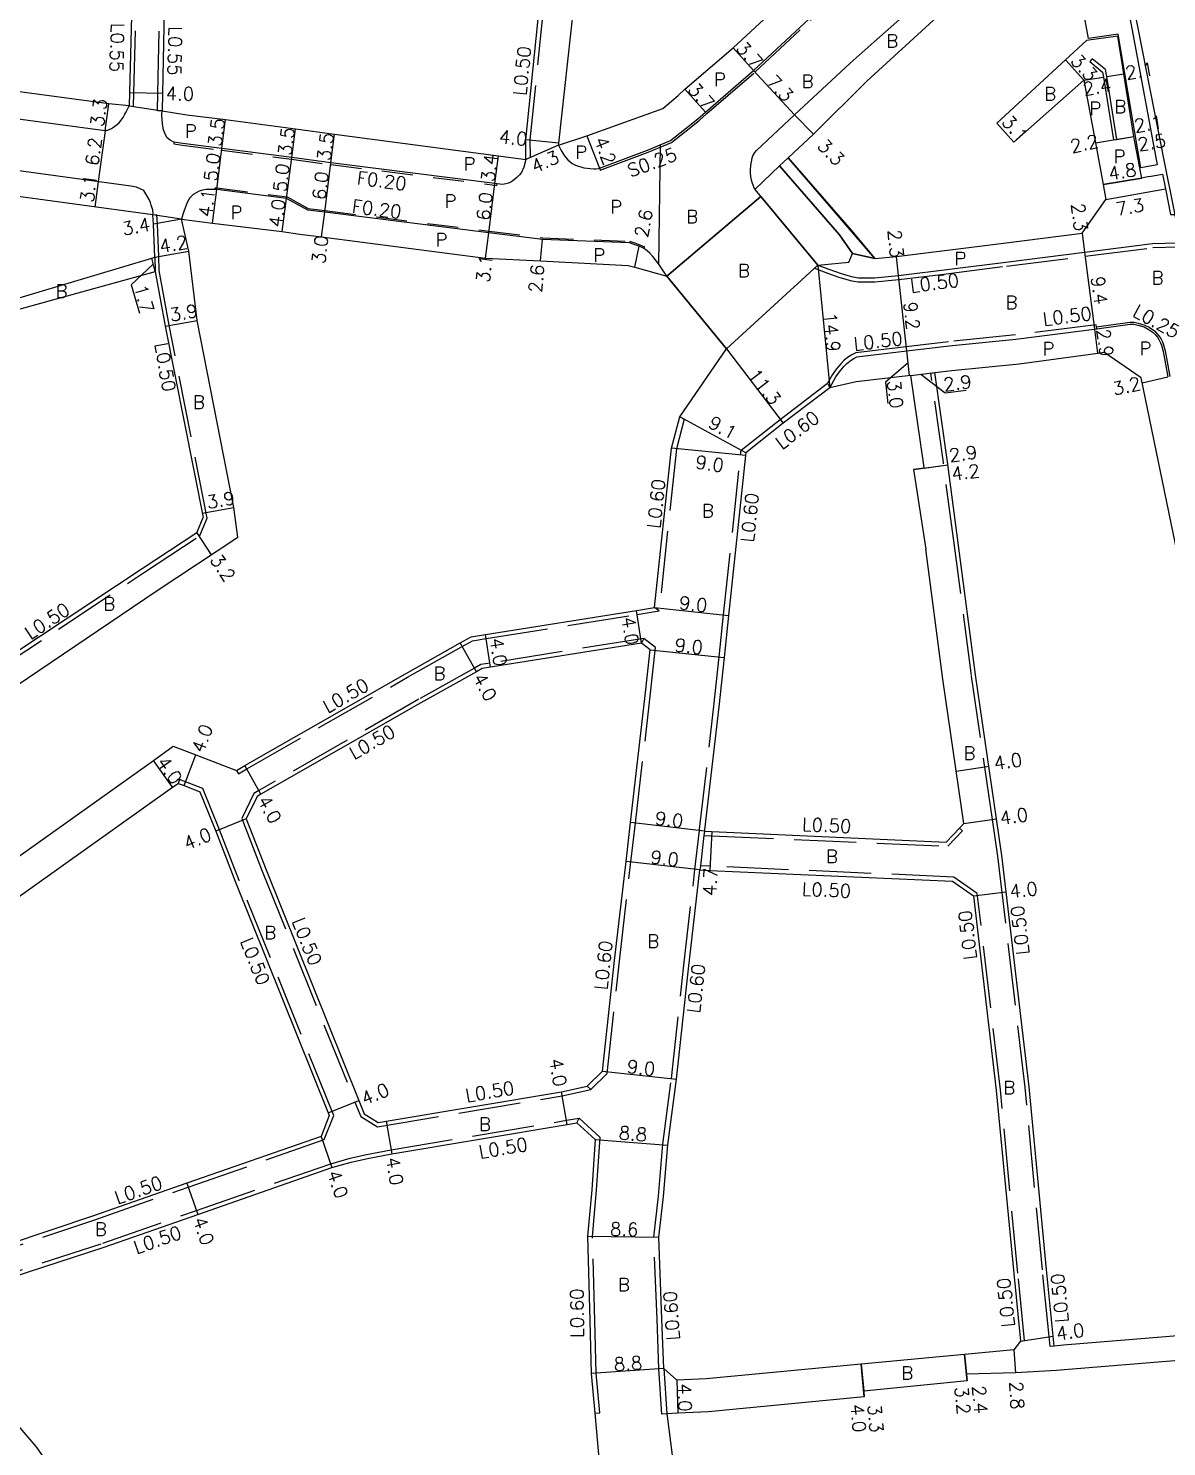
# Model space of a CAD drawing. Header units: metres. Extents: x -1600 to -800, y -109200 to -108599.
# Drawn here: x -1260 to -1122.3, y -109041.4 to -108869.9 of the extents above; entities that cross this region are included whole.
import ezdxf

# ---------------------------------------------------------------- set-up
doc = ezdxf.new("R2010")
doc.units = ezdxf.units.M
doc.header["$LTSCALE"] = 2.5
doc.linetypes.add('22320', pattern=[2.5, 1.5, -1])
doc.linetypes.add('22330', pattern=[4, 3, -1])
for name, color, linetype in [('2101000', 7, 'Continuous'), ('2101001', 1, 'Continuous'), ('2102000', 4, 'Continuous'), ('2211000', 50, 'Continuous'), ('2213000', 3, 'Continuous'), ('2226000', 40, 'Continuous'), ('2227000', 1, 'Continuous'), ('2232000', 120, '22320'), ('2233000', 120, '22330'), ('2233300', 150, '22330'), ('9201100', 215, 'Continuous'), ('9201500', 222, 'Continuous'), ('9201600', 215, 'Continuous'), ('9202100', 82, 'Continuous'), ('9202200', 82, 'Continuous'), ('9203500', 155, 'Continuous')]:
    doc.layers.add(name, color=color, linetype=linetype)
doc.layers.add('9302100', color=1, linetype='Continuous', lineweight=30)
doc.styles.add('Dm_Anotation', font='txt.shx', dxfattribs={"bigfont": 'pscdm.shx'})

msp = doc.modelspace()

# ---------------------------------------------------------------- linework, layer by layer
at = {"layer": '2101000'}
for points in [[(-1250.21, -108846.32), (-1248.5, -108852.05), (-1247.31, -108856.58), (-1247.24, -108857.68), (-1247.76, -108877.71), (-1247.8, -108879.3)], [(-1195.86, -108884.05), (-1195.83, -108883.81), (-1192.91, -108857.34), (-1192.86, -108854.08), (-1192.8, -108850.1), (-1192.85, -108846.33)], [(-1195.86, -108884.05), (-1192.41, -108882.94), (-1183.25, -108879.62), (-1181.4, -108878.05), (-1180.56, -108877.3), (-1174.74, -108872.31), (-1167.25, -108865.36), (-1155.52, -108854.96), (-1153.62, -108852.82), (-1150.01, -108846.33)], [(-1140.6, -108856.63), (-1143.39, -108862.28), (-1146.25, -108865.05), (-1158.54, -108876.35), (-1165.03, -108882.73), (-1168.07, -108885.6)], [(-1099.11, -109004.78), (-1099.01, -109004.77), (-1101.01, -108994.54), (-1102.23, -108988.38), (-1103.89, -108980.16), (-1105.15, -108973.69), (-1107, -108964.38), (-1108.82, -108955.24), (-1109.63, -108951.16), (-1111.58, -108941.26), (-1113.46, -108931.87), (-1115.77, -108920.23), (-1117.56, -108911.08), (-1119.21, -108902.92), (-1120.7, -108895.38), (-1121.49, -108891.3), (-1122.47, -108886.48), (-1124.31, -108877.09), (-1125.62, -108870.53), (-1127.67, -108860.18)], [(-1247.8, -108879.3), (-1250.25, -108879.06), (-1262.26, -108877.44), (-1286.46, -108874.21), (-1293.41, -108873.1), (-1305.85, -108871.46), (-1307.92, -108870.3)], [(-1128.21, -108870.87), (-1131.98, -108871.43), (-1134.52, -108873.76), (-1142.85, -108881.4)], [(-1125.29, -108888.04), (-1125.42, -108887.46), (-1126.27, -108883.04), (-1128.21, -108870.87)], [(-1140.77, -108883.7), (-1132.31, -108876.21)], [(-1132.31, -108876.21), (-1130.91, -108883.78)], [(-1130.91, -108883.78), (-1129.98, -108888.84), (-1129.64, -108890.62)], [(-1244.93, -108892.5), (-1263.92, -108889.93), (-1288.41, -108886.69), (-1292.19, -108886.17), (-1295.08, -108885.79), (-1307.17, -108886.22), (-1309.48, -108885.91)], [(-1169.11, -108886.58), (-1172.11, -108889.41)], [(-1124.42, -108887.87), (-1125.29, -108888.04)], [(-1124.42, -108887.87), (-1122.81, -108887.56), (-1122.43, -108889.34), (-1121.83, -108892.46), (-1121.13, -108892.45)], [(-1132.5, -108894.72), (-1129.64, -108890.62)], [(-1244.84, -108893.63), (-1244.93, -108892.5)], [(-1234.65, -108931.48), (-1235.12, -108927.88), (-1239.58, -108905.26), (-1240.57, -108896.87), (-1241.47, -108893.01), (-1237.7, -108893.49), (-1229.27, -108894.49), (-1227.13, -108894.81), (-1224.51, -108895.14), (-1204.67, -108897.74), (-1198.02, -108898.06), (-1187.44, -108898.62), (-1186.63, -108898.83), (-1182.76, -108899.89)], [(-1244.7, -108897.62), (-1244.84, -108893.63)], [(-1157.58, -108897.76), (-1154.98, -108897.52), (-1142.01, -108895.91), (-1132.5, -108894.72)], [(-1287.03, -108909.4), (-1280.55, -108908.05), (-1276.03, -108906.76), (-1266.13, -108904.02), (-1245.06, -108897.73), (-1244.7, -108897.62)], [(-1164.47, -108898.57), (-1160.75, -108898.22), (-1160.3, -108897.15)], [(-1266.59, -108947.06), (-1267.53, -108945.69), (-1272.68, -108938.57), (-1274.84, -108935.23), (-1274.93, -108933.98), (-1275.42, -108923.75), (-1276.01, -108910.53), (-1276.05, -108908.84), (-1275.48, -108908.68), (-1265.72, -108905.41), (-1265.79, -108905.17), (-1244.78, -108899.38), (-1244.65, -108899.34), (-1243.42, -108905.94), (-1238.85, -108929.09)], [(-1303.66, -109002.23), (-1301.41, -109000.39), (-1287.58, -108989.1), (-1285.1, -108987.1), (-1279.33, -108982.96), (-1244.85, -108958.45), (-1242.47, -108956.72), (-1239.72, -108957.78), (-1234.81, -108959.66), (-1233.81, -108959.06), (-1214.38, -108947.97), (-1207.74, -108944.26), (-1206.41, -108943.51), (-1204.69, -108943.23), (-1186.43, -108940.32), (-1184.23, -108939.97), (-1182.19, -108920.7), (-1181.19, -108916.91), (-1175.53, -108908.7)], [(-1135.89, -109029.28), (-1136.02, -109028.06), (-1136.82, -109019.99), (-1138.92, -108997.94), (-1141.7, -108974.36), (-1142.22, -108969.96), (-1142.87, -108965.52), (-1145.4, -108948.13), (-1147.47, -108932.47), (-1148.8, -108922.36), (-1150.34, -108911.57), (-1148.29, -108911.33), (-1140.15, -108910.5), (-1130.31, -108909.16), (-1129.9, -108909.09)], [(-1153.22, -108911.91), (-1159.87, -108912.69)], [(-1151.63, -108923.11), (-1151.67, -108922.76), (-1153.22, -108911.91)], [(-1106.27, -109006.01), (-1109.08, -108993.13), (-1110.42, -108986.77), (-1115.41, -108960.64), (-1116.59, -108954.77), (-1125.37, -108912.21)], [(-1159.87, -108912.69), (-1163.05, -108913.4), (-1168.69, -108917.69), (-1173.2, -108921.26), (-1173.23, -108921.6), (-1175.28, -108940.92), (-1175.82, -108946.02), (-1176.45, -108951.97), (-1178.19, -108966.85), (-1178.21, -108967.02)], [(-1151.63, -108923.11), (-1152.92, -108923.28)], [(-1239.62, -108930.93), (-1246.23, -108935.3), (-1264.75, -108947.55), (-1266.59, -108947.06)], [(-1316.78, -108988.18), (-1315.45, -108985.94), (-1313.79, -108984.8), (-1301.34, -108976.31), (-1278.59, -108961.23), (-1268.1, -108954.08), (-1262.84, -108950.36), (-1244.52, -108938.01), (-1234.65, -108931.48)], [(-1149.37, -108948.64), (-1151.44, -108932.92)], [(-1178.21, -108967.02), (-1177.32, -108967.06), (-1148.97, -108968.33), (-1147.35, -108966.64), (-1146.82, -108966.09), (-1149.37, -108948.64)], [(-1276.82, -108986.09), (-1242.54, -108961.71), (-1241.87, -108961.24), (-1241.15, -108961.51), (-1239.25, -108962.24), (-1237.32, -108967.02), (-1234.94, -108973.17), (-1223.71, -109001.07), (-1223.58, -109001.41), (-1224.57, -109003.92), (-1240.8, -109009.57), (-1252.11, -109013.51), (-1267.87, -109018.81)], [(-1250.66, -109056.08), (-1251.02, -109055.4), (-1251.92, -109053.4), (-1251.68, -109051.66), (-1259.05, -109041.43), (-1262.63, -109037.2), (-1265.31, -109034.48), (-1272.64, -109026.6), (-1271.91, -109024.1), (-1270.1, -109023.54), (-1267.68, -109022.79), (-1250.82, -109017.3), (-1239.49, -109013.35), (-1223.26, -109007.69), (-1220.94, -109007.04), (-1218.97, -109006.6), (-1216.02, -109006.03), (-1194.81, -109002.47), (-1193.65, -109002.27)], [(-1191.43, -109004.29), (-1191.84, -109010.39), (-1192.33, -109015.99), (-1192.08, -109026.23), (-1191.89, -109032.58), (-1191.47, -109037.39), (-1191.31, -109039.21), (-1190.61, -109046.93), (-1188.95, -109057.66), (-1187.69, -109065.76), (-1185.55, -109079.58)], [(-1135.6, -109032.21), (-1140.58, -109032.52), (-1146.52, -109032.67), (-1146.44, -109033.47), (-1158.94, -109034.72), (-1158.88, -109035.42), (-1177.7, -109037.21), (-1181.42, -109037.39), (-1182.74, -109037.48), (-1182.72, -109037.76), (-1181.66, -109045.92), (-1180.04, -109056.38), (-1178.9, -109064.37), (-1176.86, -109078.21)]]:
    msp.add_lwpolyline(points, dxfattribs=at)
for points in [[(-1199.8, -108885.79), (-1199.81, -108883.41), (-1197.09, -108856.89), (-1198.49, -108855.46), (-1198.82, -108855.47), (-1231.34, -108856.21), (-1241.94, -108856.33), (-1243.34, -108857.77), (-1243.42, -108861.67), (-1243.76, -108877.8), (-1243.81, -108879.93), (-1240.8, -108880.41), (-1236.13, -108880.98), (-1227.68, -108882.1), (-1222.95, -108882.74), (-1203.13, -108885.34)], [(-1192.4, -108997.84), (-1190.54, -108996.02), (-1189.08, -108982.66), (-1187.69, -108970.66), (-1187.15, -108965.98), (-1185.4, -108950.99), (-1184.77, -108945.07), (-1185.8, -108944.27), (-1204.06, -108947.18), (-1205.07, -108947.34), (-1205.79, -108947.74), (-1212.49, -108951.5), (-1231.84, -108962.55), (-1232.32, -108962.82), (-1233.62, -108965.52), (-1231.23, -108971.67), (-1220, -108999.58), (-1219.36, -109001.19), (-1217.66, -109002.25), (-1216.68, -109002.08), (-1195.49, -108998.53)], [(-1178.75, -108971.7), (-1177.53, -108971.75), (-1148.21, -108973.05), (-1145.67, -108974.83), (-1142.9, -108998.35), (-1140.79, -109020.49), (-1139.97, -109028.68), (-1140.76, -109029.73), (-1146.74, -109030.28), (-1159.26, -109031.44), (-1177.98, -109033.22), (-1181.56, -109033.39), (-1183.11, -109031.98), (-1183.34, -109025.99), (-1183.73, -109016.1), (-1183.14, -109011.2), (-1182.65, -109004.93), (-1181.59, -108997), (-1180.14, -108983.66)]]:
    msp.add_lwpolyline(points, close=True, dxfattribs=at)
at = {"layer": '2101000', "flags": 128}
for points in [[(-1125.37, -108912.21), (-1129.9, -108909.09)], [(-1152.92, -108923.28), (-1151.44, -108932.92)], [(-1239.62, -108930.93), (-1238.85, -108929.09)], [(-1193.65, -109002.27), (-1191.43, -109004.29)]]:
    msp.add_lwpolyline(points, dxfattribs=at)
at = {"layer": '2101001'}
msp.add_lwpolyline([(-1140.77, -108883.7), (-1142.85, -108881.4)], dxfattribs=at)
at = {"layer": '2102000'}
for points in [[(-1160.3, -108897.15), (-1161.86, -108894.92), (-1169.11, -108886.58)], [(-1168.07, -108885.6), (-1160.46, -108894.36), (-1157.58, -108897.76)], [(-1172.11, -108889.41), (-1164.47, -108898.57)], [(-1175.53, -108908.7), (-1182.76, -108899.89)], [(-1103.56, -109025.95), (-1114.06, -109027.46), (-1134.78, -109029.17), (-1135.89, -109029.28)], [(-1102.99, -109029.46), (-1113.46, -109030.41), (-1134.18, -109032.12), (-1135.6, -109032.21)]]:
    msp.add_lwpolyline(points, dxfattribs=at)
at = {"layer": '2211000'}
msp.add_lwpolyline([(-1128.16, -108870.65), (-1131.74, -108871.18), (-1132.26, -108868.35), (-1130.57, -108868.07), (-1131.76, -108861.87), (-1133.44, -108853.58), (-1133.74, -108852.09), (-1138.08, -108856.65), (-1139.15, -108857.1), (-1139.97, -108856.97), (-1141.01, -108856.41), (-1141.41, -108855.64), (-1141.15, -108854.47), (-1136.69, -108849.58), (-1135.13, -108847.85), (-1130.85, -108847.13), (-1130.52, -108848.69), (-1126.45, -108870.18), (-1123.43, -108886.44), (-1125.43, -108886.8)], close=True, dxfattribs=at)
at = {"layer": '2213000'}
for points in [[(-1156.31, -108870.36), (-1148.09, -108863.07), (-1145.67, -108860.5), (-1140.73, -108851.24), (-1140.61, -108851), (-1138.4, -108846.33)], [(-1157.69, -108871.58), (-1156.31, -108870.36)], [(-1250.5, -108882.29), (-1250.69, -108882.33), (-1262.69, -108880.71), (-1286.91, -108877.68), (-1305.72, -108875.21)], [(-1172.11, -108889.41), (-1172.38, -108888.7), (-1172.5, -108888.32), (-1172.58, -108887.86), (-1172.62, -108887.42), (-1172.64, -108886.96), (-1172.61, -108886.6), (-1172.56, -108886.23), (-1172.49, -108885.88), (-1172.41, -108885.59), (-1172.34, -108885.35), (-1172.24, -108885.17), (-1172.09, -108884.95), (-1171.91, -108884.7), (-1167.3, -108880.4), (-1162.26, -108875.71)], [(-1250.22, -108882.19), (-1249.94, -108882.07), (-1249.67, -108881.91), (-1249.34, -108881.67), (-1249.04, -108881.41), (-1248.75, -108881.05), (-1248.52, -108880.71), (-1248.3, -108880.33), (-1248.19, -108880.12), (-1247.97, -108879.7), (-1247.8, -108879.3)], [(-1199.8, -108885.79), (-1200.06, -108886.72), (-1200.16, -108887.01), (-1200.24, -108887.18), (-1200.34, -108887.36), (-1200.56, -108887.65), (-1200.88, -108887.99), (-1201.36, -108888.39), (-1201.64, -108888.54), (-1201.9, -108888.65), (-1202.22, -108888.75), (-1202.43, -108888.79), (-1202.63, -108888.81), (-1203.27, -108888.74), (-1203.54, -108888.71), (-1223.38, -108886.21), (-1228.11, -108885.57), (-1236.57, -108884.46), (-1241.29, -108883.87), (-1242.37, -108883.7), (-1242.81, -108883.47), (-1243.17, -108883.18), (-1243.34, -108882.91), (-1243.49, -108882.61), (-1243.62, -108882.23), (-1243.72, -108881.76), (-1243.78, -108881.05), (-1243.82, -108880.35), (-1243.81, -108879.93)], [(-1250.5, -108882.29), (-1250.22, -108882.19), (-1249.94, -108882.07), (-1249.67, -108881.91)], [(-1246.03, -108889.54), (-1246.9, -108889.13), (-1247.59, -108889.01), (-1263.51, -108886.85), (-1287.7, -108883.66), (-1288.12, -108883.51)], [(-1195.86, -108884.05), (-1195.55, -108884.71), (-1195.13, -108885.34), (-1194.95, -108885.57), (-1194.73, -108885.83), (-1194.47, -108886.06), (-1194.19, -108886.27), (-1193.89, -108886.43), (-1193.58, -108886.55), (-1193.17, -108886.69), (-1192.78, -108886.79), (-1192.4, -108886.86), (-1192.02, -108886.9), (-1191.57, -108886.92), (-1191.32, -108886.93), (-1191.07, -108886.91), (-1190.88, -108886.86), (-1185.09, -108884.68), (-1182.31, -108883.51)], [(-1244.97, -108891.81), (-1245.11, -108891.33), (-1245.22, -108891.01), (-1245.37, -108890.63), (-1245.63, -108890.15), (-1246.03, -108889.54)], [(-1182.76, -108899.89), (-1183.72, -108898.44), (-1184.46, -108897.54), (-1184.82, -108897.12), (-1185.12, -108896.84), (-1185.56, -108896.54), (-1186.11, -108896.28), (-1186.69, -108896.06), (-1187.28, -108895.89), (-1197.79, -108895.47), (-1204.28, -108894.66), (-1224.13, -108892.17), (-1226.19, -108891.91), (-1228.75, -108890.53), (-1237.2, -108889.42), (-1237.39, -108889.42), (-1238.46, -108889.41), (-1238.93, -108889.5), (-1239.3, -108889.63), (-1239.67, -108889.84), (-1240.04, -108890.05), (-1240.26, -108890.25), (-1240.43, -108890.43), (-1240.57, -108890.61), (-1240.82, -108891.13), (-1241.03, -108891.66), (-1241.18, -108892.1), (-1241.31, -108892.44), (-1241.47, -108893.01)], [(-1164.47, -108898.57), (-1163.02, -108899.11), (-1161.77, -108899.54), (-1160.85, -108899.83), (-1160.25, -108899.99), (-1159.57, -108900.1), (-1157.63, -108900.09), (-1154.73, -108899.81), (-1141.73, -108898.2), (-1132.22, -108897), (-1124, -108895.96), (-1120.96, -108895.86), (-1120.54, -108895.85), (-1120.49, -108895.85)], [(-1163.05, -108913.4), (-1162.29, -108912.08), (-1161.85, -108911.47), (-1161.34, -108910.83), (-1160.96, -108910.45), (-1160.47, -108910.07), (-1160.14, -108909.86), (-1159.75, -108909.66), (-1153.73, -108908.95), (-1148.62, -108908.35), (-1140.52, -108907.52), (-1130.74, -108906.29), (-1126.71, -108905.73), (-1126.27, -108905.73), (-1125.79, -108905.84), (-1125.01, -108906.05), (-1124.52, -108906.3), (-1123.93, -108906.72), (-1123.69, -108906.96), (-1123.42, -108907.28), (-1123.22, -108907.56), (-1123.02, -108907.95), (-1122.92, -108908.26), (-1122.73, -108909), (-1122.16, -108912.09)]]:
    msp.add_lwpolyline(points, dxfattribs=at)
at = {"layer": '2213000', "flags": 128}
msp.add_lwpolyline([(-1244.97, -108891.81), (-1244.93, -108892.5)], dxfattribs=at)
at = {"layer": '2226000'}
msp.add_lwpolyline([(-1131.58, -108873.94), (-1130.04, -108875.24), (-1129.94, -108875.83), (-1128.73, -108883.44), (-1128.34, -108883.37), (-1129.55, -108875.78), (-1129.69, -108874.94), (-1131.32, -108873.64)], close=True, dxfattribs=at)
at = {"layer": '2227000'}
for points in [[(-1182.31, -108883.51), (-1179.01, -108880.88), (-1178.09, -108880.06), (-1172.27, -108875.06), (-1165.54, -108868.8), (-1153.02, -108857.69), (-1150.29, -108855.13)], [(-1162.26, -108875.71), (-1160.57, -108874.14), (-1157.69, -108871.58)]]:
    msp.add_lwpolyline(points, dxfattribs=at)
at = {"layer": '2232000'}
for points in [[(-1242.37, -108883.7), (-1242.4, -108883.9), (-1241.32, -108884.07), (-1236.59, -108884.66), (-1228.14, -108885.77), (-1223.41, -108886.41), (-1203.57, -108888.91), (-1203.3, -108888.94), (-1203.27, -108888.74)], [(-1237.39, -108889.42), (-1237.39, -108889.22), (-1237.18, -108889.22), (-1228.68, -108890.33), (-1226.13, -108891.71), (-1224.11, -108891.97), (-1204.26, -108894.47), (-1197.77, -108895.27), (-1187.25, -108895.69), (-1186.63, -108895.87), (-1186.03, -108896.1), (-1185.46, -108896.37), (-1185.56, -108896.54)]]:
    msp.add_lwpolyline(points, dxfattribs=at)
at = {"layer": '2233000'}
for points in [[(-1247.8, -108879.3), (-1247.25, -108879.39), (-1247.21, -108877.73), (-1246.69, -108857.67), (-1246.77, -108856.49), (-1247.97, -108851.91), (-1249.64, -108846.32)], [(-1197.09, -108856.89), (-1196.59, -108856.94), (-1199.31, -108883.43), (-1199.3, -108885.57), (-1199.8, -108885.79)], [(-1243.81, -108879.93), (-1244.36, -108879.92), (-1244.31, -108877.78), (-1243.97, -108861.66), (-1243.42, -108861.67)], [(-1238.34, -108929.15), (-1242.93, -108905.84), (-1244.16, -108899.23), (-1244.21, -108897.55), (-1244.34, -108893.61), (-1244.43, -108892.46)], [(-1164.47, -108898.57), (-1164.89, -108898.95), (-1163.19, -108899.58), (-1161.93, -108900.01), (-1160.99, -108900.31), (-1160.36, -108900.48), (-1159.61, -108900.6), (-1157.6, -108900.59), (-1154.68, -108900.3), (-1149.58, -108899.7), (-1141.67, -108898.69), (-1132.15, -108897.5), (-1123.96, -108896.46), (-1120.86, -108896.36), (-1120.54, -108896.35), (-1120.39, -108896.35)], [(-1244.7, -108897.62), (-1244.65, -108899.34)], [(-1130.77, -108906.04), (-1126.73, -108905.48), (-1126.24, -108905.48), (-1125.73, -108905.59), (-1124.92, -108905.82), (-1124.39, -108906.09), (-1123.77, -108906.53), (-1123.51, -108906.79), (-1123.22, -108907.12), (-1123, -108907.43), (-1122.79, -108907.86), (-1122.68, -108908.19), (-1122.49, -108908.94), (-1121.91, -108912.03)], [(-1130.74, -108906.29), (-1130.77, -108906.04), (-1130.81, -108905.79), (-1140.57, -108907.02), (-1148.68, -108907.85), (-1153.79, -108908.45), (-1159.9, -108909.17), (-1160.39, -108909.43), (-1160.76, -108909.67), (-1161.29, -108910.07), (-1161.72, -108910.5), (-1162.25, -108911.17), (-1162.71, -108911.81), (-1163.31, -108912.84)], [(-1276.05, -108908.84), (-1276.55, -108908.85), (-1276.51, -108910.55), (-1275.92, -108923.77), (-1275.42, -108934.02), (-1275.33, -108935.4), (-1273.09, -108938.85), (-1267.94, -108945.98), (-1266.89, -108947.5), (-1264.66, -108948.09), (-1245.95, -108935.71), (-1239.22, -108931.25)], [(-1135.89, -109029.28), (-1136.39, -109029.33), (-1136.51, -109028.11), (-1137.32, -109020.04), (-1139.42, -108997.99), (-1142.2, -108974.42), (-1142.71, -108970.02), (-1143.36, -108965.59), (-1145.89, -108948.2), (-1147.97, -108932.53), (-1149.3, -108922.43), (-1150.83, -108911.64), (-1150.34, -108911.57)], [(-1183.11, -109031.98), (-1182.74, -109037.48), (-1183.34, -109037.52), (-1183.71, -109032.02), (-1183.94, -109026.02), (-1184.33, -109016.09), (-1183.74, -109011.16), (-1183.25, -109004.87), (-1182.19, -108996.92), (-1180.73, -108983.59), (-1179.35, -108971.63), (-1178.8, -108966.95), (-1178.78, -108966.78), (-1177.05, -108951.9), (-1176.42, -108945.95), (-1175.88, -108940.85), (-1173.83, -108921.54), (-1173.77, -108920.95), (-1169.06, -108917.22), (-1163.31, -108912.84), (-1163.05, -108913.4)], [(-1181.19, -108916.91), (-1180.65, -108917.21), (-1181.6, -108920.8), (-1183.67, -108940.39), (-1184.23, -108939.97)], [(-1234.81, -108959.66), (-1234.55, -108960.09), (-1233.56, -108959.49), (-1214.13, -108948.41), (-1207.5, -108944.69), (-1206.24, -108943.99), (-1204.61, -108943.73), (-1186.35, -108940.81), (-1183.67, -108940.39)], [(-1185.53, -108943.72), (-1204.14, -108946.69), (-1205.24, -108946.86), (-1206.03, -108947.31), (-1212.74, -108951.07), (-1232.09, -108962.11), (-1232.7, -108962.46), (-1234.16, -108965.5), (-1231.69, -108971.86), (-1220.47, -108999.77), (-1219.76, -109001.53), (-1217.76, -109002.77), (-1195.4, -108999.02), (-1191.96, -108998.26)], [(-1192.4, -108997.84), (-1191.96, -108998.26), (-1189.97, -108996.3), (-1188.49, -108982.72), (-1187.09, -108970.73), (-1186.55, -108966.05), (-1184.8, -108951.05), (-1184.14, -108944.8), (-1185.53, -108943.72), (-1185.8, -108944.27)], [(-1273.77, -109020.67), (-1273.68, -109021.17), (-1272.76, -109020.91), (-1267.71, -109019.28), (-1251.95, -109013.99), (-1240.64, -109010.05), (-1224.19, -109004.31), (-1223.04, -109001.41), (-1223.25, -109000.89), (-1234.47, -108972.98), (-1236.86, -108966.84), (-1238.87, -108961.85), (-1240.97, -108961.05), (-1241.69, -108960.77), (-1241.87, -108961.24)], [(-1178.21, -108967.02), (-1178.27, -108967.52), (-1178.69, -108971.2), (-1178.75, -108971.7)], [(-1178.27, -108967.52), (-1177.34, -108967.56), (-1148.77, -108968.84), (-1146.99, -108966.99), (-1147.35, -108966.64)], [(-1139.97, -109028.68), (-1139.47, -109028.6), (-1140.3, -109020.44), (-1142.4, -108998.3), (-1145.2, -108974.55), (-1148.04, -108972.56), (-1177.51, -108971.25), (-1178.69, -108971.2)], [(-1270.1, -109023.54), (-1270.25, -109023.06), (-1267.83, -109022.31), (-1250.98, -109016.83), (-1239.65, -109012.88), (-1223.41, -109007.22), (-1221.07, -109006.56), (-1219.07, -109006.11), (-1216.11, -109005.53), (-1194.89, -109001.97), (-1193.37, -109001.72)], [(-1193.65, -109002.27), (-1193.37, -109001.72), (-1190.81, -109004.04)], [(-1191.47, -109037.39), (-1190.87, -109037.34), (-1191.29, -109032.54), (-1191.48, -109026.21), (-1191.73, -109016), (-1191.24, -109010.43), (-1190.81, -109004.04)]]:
    msp.add_lwpolyline(points, dxfattribs=at)
at = {"layer": '2233000', "flags": 128}
for points in [[(-1244.93, -108892.5), (-1244.43, -108892.46)], [(-1239.22, -108931.25), (-1238.34, -108929.15)]]:
    msp.add_lwpolyline(points, dxfattribs=at)
at = {"layer": '2233300'}
msp.add_lwpolyline([(-1190.88, -108886.86), (-1190.8, -108887.09), (-1185, -108884.91), (-1182.18, -108883.73), (-1178.85, -108881.07), (-1177.93, -108880.24), (-1172.11, -108875.25), (-1165.37, -108868.98), (-1152.85, -108857.87), (-1150.09, -108855.29), (-1146.29, -108848.38), (-1145.36, -108846.43), (-1145.31, -108846.33)], dxfattribs=at)
at = {"layer": '9201100'}
for points in [[(-1174.74, -108872.31), (-1172.27, -108875.06)], [(-1132.31, -108876.21), (-1134.52, -108873.76)], [(-1172.27, -108875.06), (-1167.3, -108880.4)], [(-1132.31, -108876.21), (-1129.94, -108875.83)], [(-1129.55, -108875.78), (-1127.48, -108875.45)], [(-1247.76, -108877.71), (-1243.76, -108877.8)], [(-1180.56, -108877.3), (-1178.09, -108880.06)], [(-1236.57, -108884.46), (-1236.13, -108880.98)], [(-1167.3, -108880.4), (-1165.03, -108882.73)], [(-1140.77, -108883.7), (-1142.85, -108881.4)], [(-1228.11, -108885.57), (-1227.68, -108882.1)], [(-1223.38, -108886.21), (-1222.95, -108882.74)], [(-1192.41, -108882.94), (-1190.88, -108886.86)], [(-1128.73, -108883.44), (-1126.27, -108883.04)], [(-1237.2, -108889.42), (-1236.57, -108884.46)], [(-1195.83, -108883.81), (-1199.81, -108883.41)], [(-1195.86, -108884.05), (-1199.8, -108885.79)], [(-1130.91, -108883.78), (-1128.73, -108883.44)], [(-1228.75, -108890.53), (-1228.11, -108885.57)], [(-1224.13, -108892.17), (-1223.38, -108886.21)], [(-1203.54, -108888.71), (-1203.13, -108885.34)], [(-1129.98, -108888.84), (-1125.29, -108888.04)], [(-1237.7, -108893.49), (-1237.2, -108889.42)], [(-1204.28, -108894.66), (-1203.54, -108888.71)], [(-1129.64, -108890.62), (-1122.43, -108889.34)], [(-1229.27, -108894.49), (-1228.75, -108890.53)], [(-1241.47, -108893.01), (-1244.84, -108893.63)], [(-1224.51, -108895.14), (-1224.13, -108892.17)], [(-1204.67, -108897.74), (-1204.28, -108894.66)], [(-1244.7, -108897.62), (-1240.57, -108896.87)], [(-1198.02, -108898.06), (-1197.79, -108895.47)], [(-1186.63, -108898.83), (-1186.11, -108896.28)], [(-1164.47, -108898.57), (-1163.05, -108913.4)], [(-1154.73, -108899.81), (-1154.98, -108897.52)], [(-1153.73, -108908.95), (-1154.73, -108899.81)], [(-1243.42, -108905.94), (-1239.58, -108905.26)], [(-1175.53, -108908.7), (-1168.69, -108917.69)], [(-1153.41, -108911.93), (-1153.73, -108908.95)], [(-1125.25, -108912.79), (-1122.16, -108912.09)], [(-1173.2, -108921.26), (-1181.19, -108916.91)], [(-1173.23, -108921.6), (-1182.19, -108920.7)], [(-1238.96, -108928.56), (-1235.12, -108927.88)], [(-1185.8, -108944.27), (-1186.43, -108940.32)], [(-1184.23, -108939.97), (-1175.28, -108940.92)], [(-1204.06, -108947.18), (-1204.69, -108943.23)], [(-1205.79, -108947.74), (-1207.74, -108944.26)], [(-1184.77, -108945.07), (-1175.82, -108946.02)], [(-1242.54, -108961.71), (-1244.85, -108958.45)], [(-1241.15, -108961.51), (-1239.72, -108957.78)], [(-1231.84, -108962.55), (-1233.81, -108959.06)], [(-1233.62, -108965.52), (-1237.32, -108967.02)], [(-1146.82, -108966.09), (-1142.87, -108965.52)], [(-1178.21, -108967.02), (-1187.15, -108965.98)], [(-1177.32, -108967.06), (-1177.53, -108971.75)], [(-1178.75, -108971.7), (-1187.69, -108970.66)], [(-1145.67, -108974.83), (-1141.7, -108974.36)], [(-1190.54, -108996.02), (-1181.59, -108997)], [(-1223.71, -109001.07), (-1220, -108999.58)], [(-1194.81, -109002.47), (-1195.49, -108998.53)], [(-1216.68, -109002.08), (-1216.02, -109006.03)], [(-1224.57, -109003.92), (-1223.26, -109007.69)], [(-1240.8, -109009.57), (-1239.49, -109013.35)], [(-1192.33, -109015.99), (-1183.73, -109016.1)], [(-1139.97, -109028.68), (-1136.02, -109028.06)], [(-1146.44, -109033.47), (-1146.74, -109030.28)], [(-1146.74, -109030.28), (-1146.52, -109032.67)], [(-1140.76, -109029.73), (-1140.58, -109032.52)], [(-1183.11, -109031.98), (-1191.89, -109032.58)], [(-1158.88, -109035.42), (-1159.26, -109031.44)], [(-1159.26, -109031.44), (-1158.94, -109034.72)], [(-1181.56, -109033.39), (-1181.42, -109037.39)]]:
    msp.add_lwpolyline(points, dxfattribs=at)
at = {"layer": '9201100', "flags": 128}
for points in [[(-1250.69, -108882.33), (-1250.25, -108879.06)], [(-1250.69, -108882.33), (-1251.52, -108888.48)], [(-1128.34, -108883.37), (-1126.27, -108883.04)], [(-1251.52, -108888.48), (-1251.93, -108891.55)], [(-1132.5, -108894.72), (-1132.22, -108897)], [(-1132.22, -108897), (-1131.04, -108906.33)], [(-1244.65, -108899.34), (-1245.06, -108897.73)], [(-1131.04, -108906.33), (-1130.65, -108909.2)], [(-1153.22, -108911.91), (-1150.34, -108911.57)], [(-1152.92, -108923.28), (-1148.75, -108922.73)], [(-1151.63, -108923.11), (-1148.75, -108922.73)], [(-1239.62, -108930.93), (-1237.86, -108933.6)], [(-1143.78, -108959.21), (-1147.74, -108959.79)], [(-1191.43, -109004.29), (-1182.66, -109004.98)]]:
    msp.add_lwpolyline(points, dxfattribs=at)
at = {"layer": '9201600'}
msp.add_lwpolyline([(-1244.87, -108898.47), (-1247.54, -108900.94), (-1246.52, -108904.37)], dxfattribs=at)
at = {"layer": '9201600', "flags": 128}
for points in [[(-1153.58, -108910.37), (-1156.29, -108912.71), (-1156, -108915.3)], [(-1152.03, -108911.77), (-1149.07, -108914), (-1146.53, -108913.71)]]:
    msp.add_lwpolyline(points, dxfattribs=at)
at = {"layer": '9202200', "flags": 128}
for points in [[(-1132.31, -108876.21), (-1129.94, -108875.83)], [(-1247.8, -108879.3), (-1243.81, -108879.93)], [(-1128.34, -108883.37), (-1126.27, -108883.04)], [(-1183.72, -108898.44), (-1183.52, -108884.02)], [(-1125.29, -108888.04), (-1129.98, -108888.84)], [(-1241.47, -108893.01), (-1244.93, -108892.5)]]:
    msp.add_lwpolyline(points, dxfattribs=at)
at = {"layer": '9302100'}
for points in [[(-1169.11, -108886.58), (-1168.07, -108885.6), (-1157.58, -108897.76), (-1160.3, -108897.15), (-1161.86, -108894.92)], [(-1182.76, -108899.89), (-1175.53, -108908.7), (-1164.47, -108898.57), (-1171.38, -108890.29)]]:
    msp.add_lwpolyline(points, close=True, dxfattribs=at)

# ---------------------------------------------------------------- texts
at = {"layer": '9201500', "style": 'Dm_Anotation'}
for s, rotation, p in [('3.7', 311.8954, (-1174.5, -108872.42)), ('3.3', 312.1749, (-1134.02, -108873.95)), ('2.1', 9.1166, (-1127.16, -108876.15)), ('7.3', 312.9634, (-1170.8, -108876.49)), ('2.4', 9.1452, (-1132.29, -108878.1)), ('4.0', 358.7633, (-1243.38, -108878.61)), ('3.7', 311.8932, (-1180.32, -108877.42)), ('3.3', 82.2988, (-1250.89, -108881.93)), ('3.5', 82.8573, (-1236.65, -108884.3)), ('3.1', 312.1629, (-1142.37, -108881.33)), ('2.1', 9.09, (-1126.1, -108882.55)), ('3.5', 82.8592, (-1228.19, -108885.41)), ('3.5', 82.9399, (-1223.46, -108886.05)), ('4.0', 354.3133, (-1203.11, -108883.8)), ('2.2', 12.4819, (-1133.76, -108885.03)), ('2.5', 9.09, (-1125.67, -108884.8)), ('6.2', 82.2988, (-1251.52, -108886.64)), ('4.3', 23.8807, (-1198.74, -108887.48)), ('4.2', 291.3599, (-1191.58, -108883.43)), ('3.3', 314.1531, (-1164.66, -108884.26)), ('5.0', 82.7401, (-1237.18, -108888.51)), ('5.0', 82.7226, (-1228.8, -108889.8)), ('3.4', 83.0772, (-1203.63, -108888.6)), ('4.8', 9.7117, (-1129.21, -108888.35)), ('3.1', 82.2988, (-1252.12, -108891.09)), ('6.0', 82.7706, (-1224.06, -108890.76)), ('4.1', 83.0108, (-1237.79, -108892.86)), ('6.0', 82.891, (-1204.21, -108893.26)), ('4.0', 82.495, (-1229.32, -108894.08)), ('2.3', 277.2376, (-1133.85, -108891.18)), ('7.3', 10.0638, (-1128.29, -108892.63)), ('3.4', 10.46, (-1248.49, -108895)), ('2.6', 78.4797, (-1185.1, -108895.36)), ('4.2', 10.3398, (-1243.98, -108897.13)), ('3.0', 82.8607, (-1224.12, -108898.49)), ('2.3', 276.2495, (-1156.05, -108894.36)), ('3.1', 82.8702, (-1204.23, -108900.77)), ('2.6', 84.8294, (-1197.88, -108901.98)), ('9.4', 277.3937, (-1131.45, -108900.03)), ('1.7', 286.6151, (-1247.25, -108901.21)), ('3.9', 10.0536, (-1242.75, -108905.42)), ('9.2', 276.2495, (-1154.12, -108903.08)), ('14.9', 275.4633, (-1163.82, -108904.38)), ('2.9', 278.4644, (-1130.8, -108906.39)), ('11.3', 307.2638, (-1173, -108911.86)), ('2.9', 6.6847, (-1149.21, -108913.82)), ('3.2', 12.6581, (-1128.64, -108914.35)), ('3.0', 276.2495, (-1156.1, -108912.57)), ('9.1', 331.4682, (-1177.89, -108918.1)), ('2.9', 7.4973, (-1148.51, -108922.39)), ('9.0', 352.0737, (-1179.37, -108923.14)), ('4.2', 7.4973, (-1148.21, -108924.63)), ('3.9', 9.9998, (-1238.26, -108928.06)), ('3.2', 303.9699, (-1238.08, -108934.2)), ('9.0', 353.9416, (-1181.34, -108940.17)), ('4.0', 279.0639, (-1188.24, -108941.21)), ('4.0', 279.0641, (-1204.17, -108943.77)), ('9.0', 353.9433, (-1181.88, -108945.27)), ('4.0', 299.2722, (-1206.29, -108948.48)), ('4.0', 69.0552, (-1238.83, -108957.69)), ('4.0', 305.3054, (-1244.54, -108958.72)), ('4.0', 8.291, (-1143.07, -108959.61)), ('4.0', 299.423, (-1232.34, -108963.29)), ('9.0', 353.3576, (-1184.26, -108966.21)), ('4.0', 8.2905, (-1142.35, -108966.25)), ('4.0', 22.1067, (-1240.82, -108969.31)), ('9.0', 353.3838, (-1184.8, -108970.9)), ('4.7', 87.4692, (-1176.78, -108974.88)), ('4.0', 6.725, (-1141.21, -108975.11)), ('4.0', 279.8789, (-1196.99, -108994.62)), ('9.0', 353.7702, (-1187.65, -108996.23)), ('4.0', 21.9125, (-1219.33, -109000.17)), ('8.8', 355.5154, (-1188.62, -109004.26)), ('4.0', 279.5236, (-1216.74, -109006.55)), ('4.0', 289.2136, (-1223.88, -109008.34)), ('4.0', 289.2159, (-1240.11, -109013.99)), ('8.6', 359.272, (-1189.63, -109015.93)), ('4.0', 8.8827, (-1135.53, -109028.6)), ('8.8', 3.8998, (-1189.11, -109032.29)), ('4.0', 271.9812, (-1181.44, -109033.79)), ('2.8', 273.5884, (-1141.32, -109033.57)), ('3.2', 275.2634, (-1147.94, -109034.21)), ('2.4', 275.2634, (-1145.83, -109034.1)), ('4.0', 275.4408, (-1160.55, -109036.35)), ('3.3', 275.4408, (-1158.47, -109036.39))]:
    msp.add_text(s, height=1.6, rotation=rotation, dxfattribs=at).set_placement(p)
at = {"layer": '9202100', "style": 'Dm_Anotation'}
for s, p in [('B', (-1156.22, -108872.27)), ('P', (-1177.05, -108876.94)), ('B', (-1166.44, -108877.15)), ('B', (-1137.1, -108878.66)), ('P', (-1131.64, -108880.43)), ('B', (-1128.63, -108880.21)), ('P', (-1241.05, -108883.17)), ('P', (-1193.84, -108885.73)), ('P', (-1128.7, -108886.25)), ('P', (-1207.33, -108887.15)), ('P', (-1209.64, -108891.65)), ('P', (-1235.54, -108893)), ('P', (-1189.6, -108892.33)), ('B', (-1180.42, -108893.51)), ('P', (-1210.73, -108896.32)), ('P', (-1191.65, -108898.18)), ('P', (-1147.97, -108898.59)), ('B', (-1174.15, -108900.04)), ('B', (-1124.11, -108900.91)), ('B', (-1256.69, -108902.51)), ('B', (-1141.79, -108903.88)), ('P', (-1137.31, -108909.49)), ('P', (-1125.58, -108909.45)), ('B', (-1240.07, -108915.93)), ('B', (-1178.52, -108929.07)), ('B', (-1250.91, -108940.32)), ('B', (-1210.97, -108948.74)), ('B', (-1146.86, -108958.38)), ('B', (-1163.5, -108970.86)), ('B', (-1231.45, -108980.08)), ('B', (-1185.11, -108981.11)), ('B', (-1142.05, -108998.82)), ('B', (-1205.47, -109003.25)), ('B', (-1251.94, -109015.93)), ('B', (-1188.68, -109022.64)), ('B', (-1154.4, -109033.32))]:
    msp.add_text(s, height=1.6, dxfattribs=at).set_placement(p)
at = {"layer": '9203500', "style": 'Dm_Anotation'}
for s, rotation, p in [('L0.55', 268.5061, (-1249.97, -108869.27)), ('L0.55', 268.7921, (-1242.99, -108869.69)), ('L0.50', 84.1411, (-1199.77, -108878.13)), ('S0.25', 20.636, (-1187.14, -108887.99)), ('F0.20', 352.8229, (-1220.33, -108888.79)), ('F0.20', 352.8229, (-1220.94, -108892.21)), ('L0.50', 7.1702, (-1153.24, -108901.9)), ('L0.50', 7.1721, (-1137.19, -108905.92)), ('L0.25', 331.345, (-1126.53, -108904.65)), ('L0.50', 6.6874, (-1160.07, -108908.91)), ('L0.50', 279.9158, (-1244.72, -108908.11)), ('L0.60', 37.2638, (-1168.86, -108920.95)), ('L0.60', 83.9451, (-1183.55, -108930.47)), ('L0.60', 83.9454, (-1172.24, -108932.15)), ('L0.50', 33.4798, (-1259.75, -108943.92)), ('L0.50', 29.7116, (-1223.78, -108952.78)), ('L0.50', 29.7125, (-1220.6, -108958.41)), ('L0.50', 357.436, (-1166.43, -108966.97)), ('L0.50', 357.4686, (-1166.46, -108974.79)), ('L0.50', 291.914, (-1228.13, -108977.88)), ('L0.50', 96.7249, (-1145.23, -108982.44)), ('L0.50', 96.7249, (-1138.89, -108981.86)), ('L0.50', 291.9134, (-1234.4, -108980.28)), ('L0.60', 83.7701, (-1189.95, -108986.27)), ('L0.60', 83.7701, (-1178.75, -108989.08)), ('L0.50', 9.5249, (-1206.99, -108999.79)), ('L0.50', 9.5251, (-1205.36, -109006.61)), ('L0.50', 19.2155, (-1249.21, -109012.13)), ('L0.50', 19.2169, (-1246.92, -109018.16)), ('L0.50', 95.7585, (-1140.65, -109026.88)), ('L0.50', 95.7043, (-1134.14, -109026.35)), ('L0.60', 90.2699, (-1192.8, -109028.27)), ('L0.60', 93.9001, (-1181.18, -109028.52))]:
    msp.add_text(s, height=1.6, rotation=rotation, dxfattribs=at).set_placement(p)

doc.saveas('drawing.dxf')
